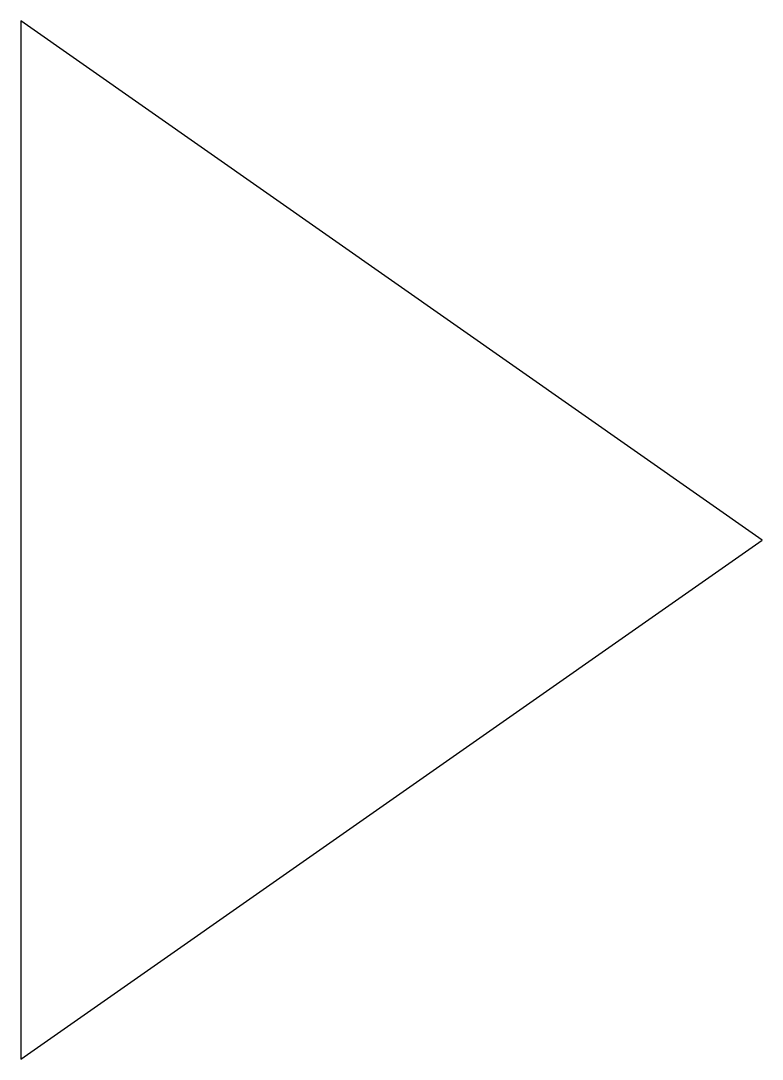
# Model space of a CAD drawing. Extents: x 0 to 0.5, y -0.35 to 0.35.
import ezdxf

# ---------------------------------------------------------------- set-up
doc = ezdxf.new("R2010")
doc.units = 0

msp = doc.modelspace()

# ---------------------------------------------------------------- linework, layer by layer
msp.add_lwpolyline([(0, 0.35), (0, -0.35), (0.5, 0)], close=True)

doc.saveas('drawing.dxf')
